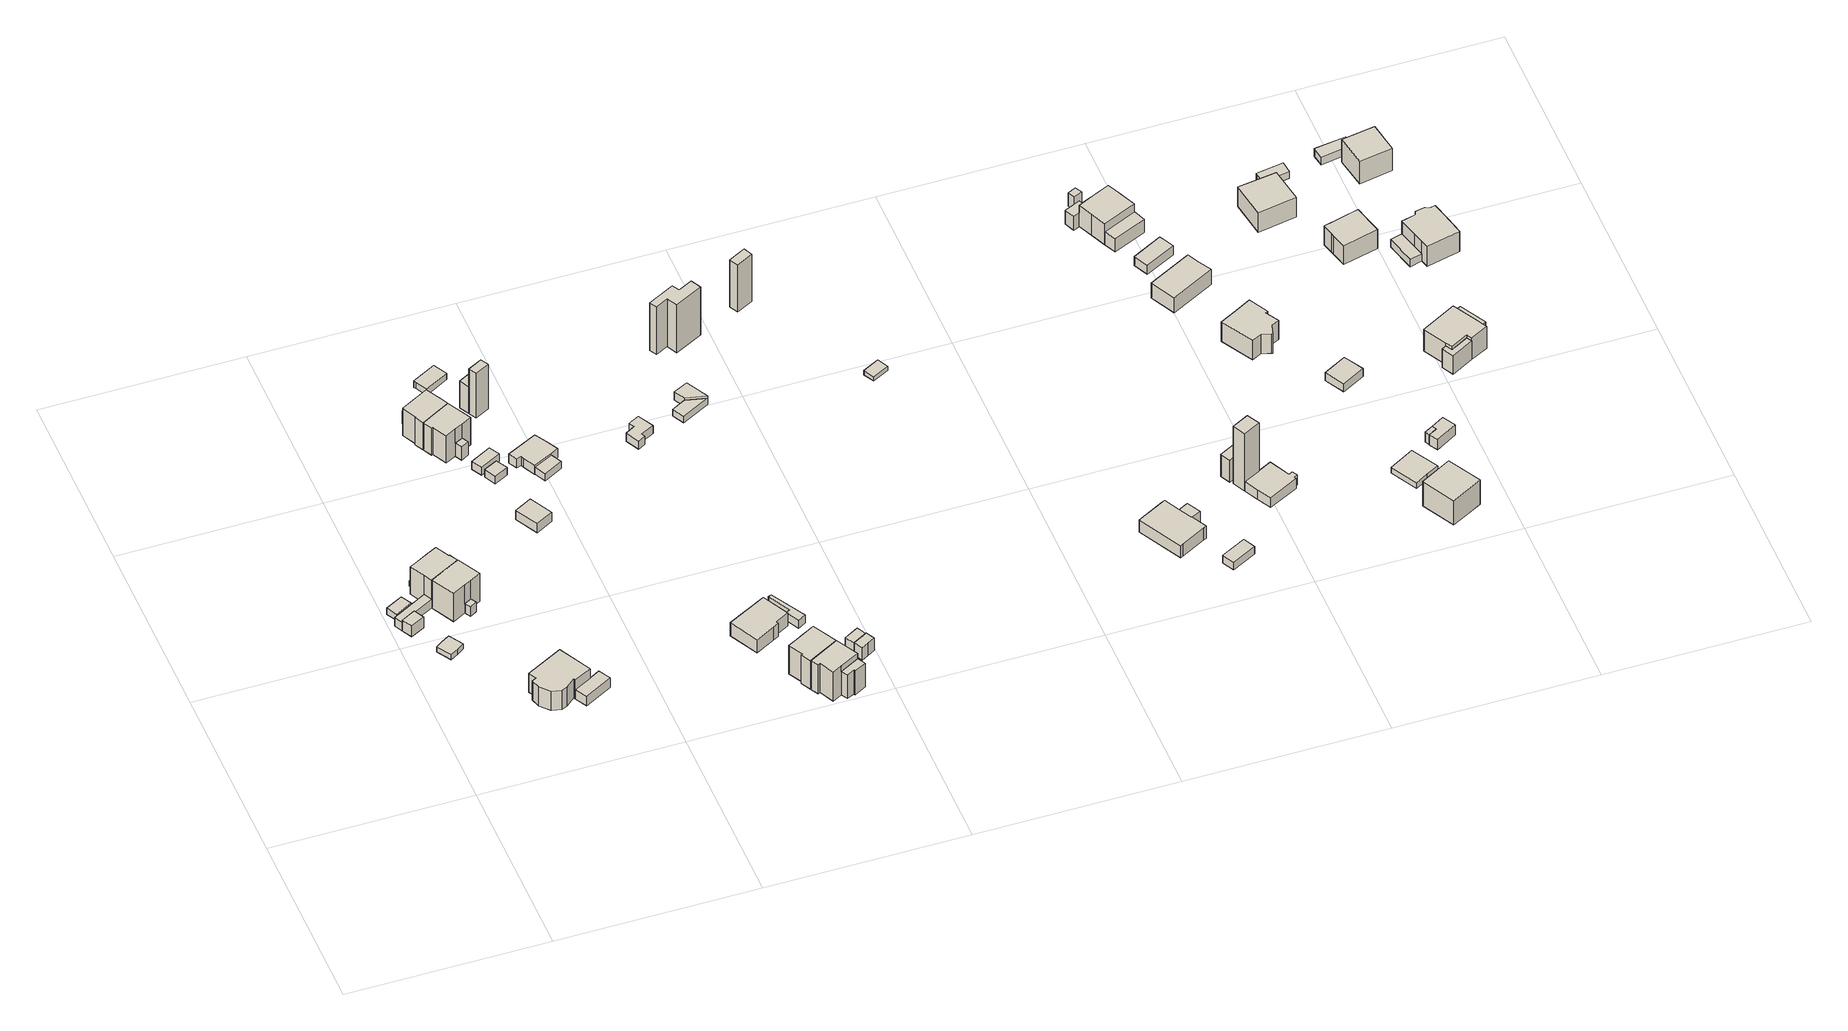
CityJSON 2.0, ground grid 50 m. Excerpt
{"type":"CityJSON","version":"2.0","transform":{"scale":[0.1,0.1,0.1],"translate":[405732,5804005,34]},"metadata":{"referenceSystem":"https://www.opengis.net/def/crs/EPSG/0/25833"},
"CityObjects":{
"building1":{"type":"Building","attributes":{"Gemeindeschluessel":"11000009","BezugspunktDach":"2200","function":"31001_2000","measuredHeight":4.12,"storeysAboveGround":1},"address":[{"country":"Germany","locality":"Berlin","thoroughfareNumber":"28 (1)","thoroughfareName":"Grünauer Weg"}],"geometry":[{"type":"Solid","lod":"1","boundaries":[[[[0,1,2,3]],[[4,5,6,7]],[[4,7,3,2]],[[5,4,2,1]],[[6,5,1,0]],[[7,6,0,3]]]]}]},
"building2":{"type":"Building","attributes":{"Gemeindeschluessel":"11000009","BezugspunktDach":"2200","function":"31001_2000","measuredHeight":1.86,"storeysAboveGround":1},"address":[{"country":"Germany","locality":"Berlin","thoroughfareNumber":"27 (2)","thoroughfareName":"Grünauer Weg"}],"geometry":[{"type":"Solid","lod":"1","boundaries":[[[[8,9,10,11]],[[12,13,14,15]],[[12,15,11,10]],[[13,12,10,9]],[[14,13,9,8]],[[15,14,8,11]]]]}]},
"building3":{"type":"Building","attributes":{"Gemeindeschluessel":"11000009","BezugspunktDach":"2200","function":"31001_2000","measuredHeight":2.67,"storeysAboveGround":1},"address":[{"country":"Germany","locality":"Berlin","thoroughfareNumber":"27 (1)","thoroughfareName":"Grünauer Weg"}],"geometry":[{"type":"Solid","lod":"1","boundaries":[[[[16,17,18,19,20]],[[21,22,4,7,23]],[[21,23,20,19]],[[22,21,19,18]],[[4,22,18,17]],[[7,4,17,16]],[[23,7,16,20]]]]}]},
"building4":{"type":"Building","attributes":{"Gemeindeschluessel":"11000009","BezugspunktDach":"2200","function":"31001_2000","measuredHeight":2.51,"storeysAboveGround":1},"address":[{"country":"Germany","locality":"Berlin","thoroughfareNumber":"28 (2)","thoroughfareName":"Grünauer Weg"}],"geometry":[{"type":"Solid","lod":"1","boundaries":[[[[24,25,26,27,28,29]],[[30,31,32,33,34,35]],[[30,35,29,28]],[[31,30,28,27]],[[32,31,27,26]],[[33,32,26,25]],[[34,33,25,24]],[[35,34,24,29]]]]}]},
"building5":{"type":"Building","attributes":{"Gemeindeschluessel":"11000009","function":"31001_1010"},"address":[{"country":"Germany","locality":"Berlin","thoroughfareNumber":"27","thoroughfareName":"Grünauer Weg"}],"children":["building5-1","building5-2"]},
"building5-1":{"type":"BuildingPart","attributes":{"BezugspunktDach":"2200","measuredHeight":10.1,"storeysAboveGround":2},"parents":["building5"],"geometry":[{"type":"MultiSurface","lod":"1","boundaries":[[[36,37,38,39,40,41,42,43,44,45]],[[46,47,48,49,50,51,52,53,54,55]],[[46,55,45,44]],[[56,57,58,46,47,46,44,43]],[[48,47,43,42]],[[49,48,42,41]],[[50,49,41,40]],[[51,50,40,39]],[[52,51,39,38]],[[53,52,38,37]],[[54,53,37,36]],[[55,54,36,45]],[[47,46,58,57,56]]]}]},
"building5-2":{"type":"BuildingPart","attributes":{"BezugspunktDach":"2200","measuredHeight":1.58,"storeysAboveGround":2},"parents":["building5"],"geometry":[{"type":"Solid","lod":"1","boundaries":[[[[58,57,59,60,61]],[[62,63,47,46,64]],[[62,64,61,60]],[[63,62,60,59]],[[47,63,59,57]],[[64,46,58,61]],[[46,47,57,58]]]]}]},
"building6":{"type":"Building","attributes":{"Gemeindeschluessel":"11000009","function":"31001_1010"},"address":[{"country":"Germany","locality":"Berlin","thoroughfareNumber":"28","thoroughfareName":"Grünauer Weg"}],"children":["building6-1","building6-2"]},
"building6-1":{"type":"BuildingPart","attributes":{"BezugspunktDach":"2200","measuredHeight":10.13,"storeysAboveGround":2},"parents":["building6"],"geometry":[{"type":"MultiSurface","lod":"1","boundaries":[[[65,66,67,68,69,70,71]],[[72,73,74,75,76,77,22]],[[72,22,71,70]],[[73,72,70,69]],[[74,73,69,68]],[[75,74,68,67]],[[78,79,80,75,67,66]],[[77,76,66,65]],[[22,77,65,71]],[[76,75,80,79,78]]]}]},
"building6-2":{"type":"BuildingPart","attributes":{"BezugspunktDach":"2200","measuredHeight":3,"storeysAboveGround":2},"parents":["building6"],"geometry":[{"type":"MultiSurface","lod":"1","boundaries":[[[81,82,80,79]],[[75,83,84,76]],[[75,76,79,76,75,80]],[[83,75,80,82]],[[84,83,82,81]],[[76,84,81,79]]]}]},
"building7":{"type":"Building","attributes":{"Gemeindeschluessel":"11000009","BezugspunktDach":"2200","function":"31001_1010","measuredHeight":5.9,"storeysAboveGround":1},"address":[{"country":"Germany","locality":"Berlin","thoroughfareNumber":"28A","thoroughfareName":"Grünauer Weg"}],"geometry":[{"type":"Solid","lod":"1","boundaries":[[[[85,86,87,88,89,90,91,92,93,94,95]],[[96,97,98,99,100,101,102,103,104,105,106]],[[96,106,95,94]],[[97,96,94,93]],[[98,97,93,92]],[[99,98,92,91]],[[100,99,91,90]],[[101,100,90,89]],[[102,101,89,88]],[[103,102,88,87]],[[104,103,87,86]],[[105,104,86,85]],[[106,105,85,95]]]]}]},
"building8":{"type":"Building","attributes":{"Gemeindeschluessel":"11000009","BezugspunktDach":"2200","function":"31001_2463","measuredHeight":3.72,"storeysAboveGround":1},"address":[{"country":"Germany","locality":"Berlin","thoroughfareNumber":"28A (1)","thoroughfareName":"Grünauer Weg"}],"geometry":[{"type":"Solid","lod":"1","boundaries":[[[[107,108,109,110,111]],[[99,112,113,114,100]],[[99,100,111,110]],[[112,99,110,109]],[[113,112,109,108]],[[114,113,108,107]],[[100,114,107,111]]]]}]},
"building9":{"type":"Building","attributes":{"Gemeindeschluessel":"11000009","function":"31001_1010"},"address":[{"country":"Germany","locality":"Berlin","thoroughfareNumber":"13","thoroughfareName":"Grünauer Weg"}],"children":["building9-1","building9-2"]},
"building9-1":{"type":"BuildingPart","attributes":{"BezugspunktDach":"2200","measuredHeight":10.14,"storeysAboveGround":2},"parents":["building9"],"geometry":[{"type":"MultiSurface","lod":"1","boundaries":[[[115,116,117,118,119,120,121,122,123]],[[124,125,126,127,128,129,130,131,132]],[[124,132,123,122]],[[125,124,122,121]],[[126,125,121,120]],[[127,126,120,119]],[[133,134,119,118]],[[128,127,128,135]],[[129,128,118,117]],[[130,129,117,116]],[[131,130,116,115]],[[132,131,115,123]],[[135,128,127,134,133]]]}]},
"building9-2":{"type":"BuildingPart","attributes":{"BezugspunktDach":"2200","measuredHeight":4.07,"storeysAboveGround":2},"parents":["building9"],"geometry":[{"type":"Solid","lod":"1","boundaries":[[[[136,137,134,133]],[[127,138,139,128]],[[138,127,134,137]],[[139,138,137,136]],[[128,139,136,133]],[[127,128,133,134]]]]}]},
"building10":{"type":"Building","attributes":{"Gemeindeschluessel":"11000009","function":"31001_1010"},"address":[{"country":"Germany","locality":"Berlin","thoroughfareNumber":"14","thoroughfareName":"Grünauer Weg"}],"children":["building10-1","building10-2"]},
"building10-1":{"type":"BuildingPart","attributes":{"BezugspunktDach":"2200","measuredHeight":9.84,"storeysAboveGround":2},"parents":["building10"],"geometry":[{"type":"MultiSurface","lod":"1","boundaries":[[[140,141,123,122,121,142,143,144,145]],[[146,147,148,125,124,132,149,150,151]],[[146,151,145,144]],[[147,146,152,153,154,155,156,144,143]],[[148,147,153,157,158,154,143,142]],[[125,148,142,121]],[[124,125,121,122]],[[132,124,122,123]],[[149,132,123,141]],[[150,149,141,140]],[[151,150,140,145]],[[156,155,154,153,152]],[[154,158,157,153]]]}]},
"building10-2":{"type":"BuildingPart","attributes":{"BezugspunktDach":"2200","measuredHeight":4.03,"storeysAboveGround":2},"parents":["building10"],"geometry":[{"type":"MultiSurface","lod":"1","boundaries":[[[155,154,158,159,160,161,162]],[[163,164,165,157,153,152,166]],[[163,166,162,161]],[[164,163,161,160]],[[165,164,160,159]],[[157,165,159,158]],[[166,152,155,162]],[[153,157,158,154]],[[153,167,154,155,152]]]}]},
"building11":{"type":"Building","attributes":{"Gemeindeschluessel":"11000009","BezugspunktDach":"2200","function":"31001_1312","measuredHeight":3.48,"storeysAboveGround":1},"address":[{"country":"Germany","locality":"Berlin","thoroughfareNumber":"12","thoroughfareName":"Grünauer Weg"}],"geometry":[{"type":"Solid","lod":"1","boundaries":[[[[168,169,170,171,172]],[[173,174,175,176,177]],[[173,177,172,171]],[[174,173,171,170]],[[175,174,170,169]],[[176,175,169,168]],[[177,176,168,172]]]]}]},
"building12":{"type":"Building","attributes":{"Gemeindeschluessel":"11000009","BezugspunktDach":"2200","function":"31001_2000","measuredHeight":2.4,"storeysAboveGround":1},"address":[{"country":"Germany","locality":"Berlin","thoroughfareNumber":"901 (1)","thoroughfareName":"Grünauer Weg"}],"geometry":[{"type":"Solid","lod":"1","boundaries":[[[[178,179,180,181]],[[182,183,184,185]],[[182,185,181,180]],[[183,182,180,179]],[[184,183,179,178]],[[185,184,178,181]]]]}]},
"building13":{"type":"Building","attributes":{"Gemeindeschluessel":"11000009","BezugspunktDach":"2200","function":"31001_2000","measuredHeight":2.4,"storeysAboveGround":1},"address":[{"country":"Germany","locality":"Berlin","thoroughfareNumber":"13 (1)","thoroughfareName":"Grünauer Weg"}],"geometry":[{"type":"Solid","lod":"1","boundaries":[[[[186,187,188,189]],[[190,191,192,193]],[[190,193,189,188]],[[191,190,188,187]],[[192,191,187,186]],[[193,192,186,189]]]]}]},
"building14":{"type":"Building","attributes":{"Gemeindeschluessel":"11000009","BezugspunktDach":"2200","function":"31001_2463","measuredHeight":2.04,"storeysAboveGround":1},"address":[{"country":"Germany","locality":"Berlin","thoroughfareNumber":"14 (2)","thoroughfareName":"Grünauer Weg"}],"geometry":[{"type":"Solid","lod":"1","boundaries":[[[[194,195,196,197,198]],[[199,200,201,202,203]],[[199,203,198,197]],[[200,199,197,196]],[[201,200,196,195]],[[202,201,195,194]],[[203,202,194,198]]]]}]},
"building15":{"type":"Building","attributes":{"Gemeindeschluessel":"11000009","BezugspunktDach":"2200","function":"31001_2723","measuredHeight":8.3,"storeysAboveGround":1},"address":[{"country":"Germany","locality":"Berlin","thoroughfareNumber":"14 (1)","thoroughfareName":"Grünauer Weg"}],"geometry":[{"type":"Solid","lod":"1","boundaries":[[[[204,205,206,207]],[[208,209,210,211]],[[208,211,207,206]],[[209,208,206,205]],[[210,209,205,204]],[[211,210,204,207]]]]}]},
"building16":{"type":"Building","attributes":{"Gemeindeschluessel":"11000009","BezugspunktDach":"2200","function":"31001_2723","measuredHeight":13.93,"storeysAboveGround":1},"address":[{"country":"Germany","locality":"Berlin","thoroughfareNumber":"13 (2)","thoroughfareName":"Grünauer Weg"}],"geometry":[{"type":"Solid","lod":"1","boundaries":[[[[212,213,214,215]],[[209,216,217,210]],[[209,210,215,214]],[[216,209,214,213]],[[217,216,213,212]],[[210,217,212,215]]]]}]},
"building17":{"type":"Building","attributes":{"Gemeindeschluessel":"11000009","BezugspunktDach":"2200","function":"31001_1312","measuredHeight":3.11,"storeysAboveGround":1},"address":[{"country":"Germany","locality":"Berlin","thoroughfareNumber":"901","thoroughfareName":"Grünauer Weg"}],"geometry":[{"type":"Solid","lod":"1","boundaries":[[[[218,219,220,221,222,223,224,225,226]],[[227,228,229,230,231,232,233,234,235]],[[227,235,226,225]],[[228,227,225,224]],[[229,228,224,223]],[[230,229,223,222]],[[231,230,222,221]],[[232,231,221,220]],[[233,232,220,219]],[[234,233,219,218]],[[235,234,218,226]]]]}]},
"building18":{"type":"Building","attributes":{"Gemeindeschluessel":"11000009","BezugspunktDach":"2200","function":"51009_1610","measuredHeight":2.23,"storeysAboveGround":0},"address":[{"country":"Germany","locality":"Berlin"}],"geometry":[{"type":"Solid","lod":"1","boundaries":[[[[236,237,238,239]],[[240,241,242,243]],[[240,243,239,238]],[[241,240,238,237]],[[242,241,237,236]],[[243,242,236,239]]]]}]},
"building19":{"type":"Building","attributes":{"Gemeindeschluessel":"11000009","BezugspunktDach":"2200","function":"31001_1010","measuredHeight":4.78,"storeysAboveGround":1},"address":[{"country":"Germany","locality":"Berlin","thoroughfareNumber":"9","thoroughfareName":"Grünauer Weg"}],"geometry":[{"type":"Solid","lod":"1","boundaries":[[[[244,245,246,247,248,249,250]],[[251,252,253,254,255,256,257]],[[251,257,250,249]],[[252,251,249,248]],[[253,252,248,247]],[[254,253,247,246]],[[255,254,246,245]],[[256,255,245,244]],[[257,256,244,250]]]]}]},
"building20":{"type":"Building","attributes":{"Gemeindeschluessel":"11000009","function":"31001_1010"},"address":[{"country":"Germany","locality":"Berlin","thoroughfareNumber":"8","thoroughfareName":"Grünauer Weg"}],"children":["building20-1","building20-2"]},
"building20-1":{"type":"BuildingPart","attributes":{"BezugspunktDach":"2200","measuredHeight":10.54,"storeysAboveGround":2},"parents":["building20"],"geometry":[{"type":"MultiSurface","lod":"1","boundaries":[[[258,259,260,261,262,263,264,265,266]],[[267,268,269,270,271,272,273,274,275]],[[267,275,266,265]],[[276,277,265,264]],[[268,267,278,279,280]],[[269,268,264,263]],[[270,269,263,262]],[[271,270,262,261]],[[272,271,261,260]],[[273,272,260,259]],[[274,273,259,258]],[[275,274,258,266]],[[280,279,278,277,276]]]}]},
"building20-2":{"type":"BuildingPart","attributes":{"BezugspunktDach":"2200","measuredHeight":5.07,"storeysAboveGround":2},"parents":["building20"],"geometry":[{"type":"Solid","lod":"1","boundaries":[[[[277,276,281,282]],[[283,280,279,284]],[[283,284,282,281]],[[280,283,281,276]],[[284,279,277,282]],[[280,276,277,279]]]]}]},
"building21":{"type":"Building","attributes":{"Gemeindeschluessel":"11000009","function":"31001_1010"},"address":[{"country":"Germany","locality":"Berlin","thoroughfareNumber":"7","thoroughfareName":"Grünauer Weg"}],"children":["building21-1","building21-2"]},
"building21-1":{"type":"BuildingPart","attributes":{"BezugspunktDach":"2200","measuredHeight":10.56,"storeysAboveGround":2},"parents":["building21"],"geometry":[{"type":"MultiSurface","lod":"1","boundaries":[[[285,286,287,288,289,290,291,292]],[[293,270,294,295,296,297,298,272]],[[293,272,292,291]],[[270,293,291,290]],[[294,270,290,289]],[[299,300,289,288]],[[295,294,295,301]],[[296,295,288,287]],[[297,296,287,286]],[[298,297,286,285]],[[272,298,285,292]],[[301,295,294,300,299]]]}]},
"building21-2":{"type":"BuildingPart","attributes":{"BezugspunktDach":"2200","measuredHeight":7.39,"storeysAboveGround":2},"parents":["building21"],"geometry":[{"type":"MultiSurface","lod":"1","boundaries":[[[302,303,304,305,300,299]],[[294,306,307,308,309,295]],[[306,294,300,305]],[[307,306,305,304]],[[308,307,304,303]],[[309,308,303,302]],[[295,309,302,299]],[[294,295,310,299,300]]]}]},
"building22":{"type":"Building","attributes":{"Gemeindeschluessel":"11000009","BezugspunktDach":"2200","function":"31001_2000","measuredHeight":2.54,"storeysAboveGround":1},"address":[{"country":"Germany","locality":"Berlin","thoroughfareNumber":"9 (1)","thoroughfareName":"Grünauer Weg"}],"geometry":[{"type":"Solid","lod":"1","boundaries":[[[[311,312,313,314,315,316]],[[317,318,319,320,321,322]],[[317,322,316,315]],[[318,317,315,314]],[[319,318,314,313]],[[320,319,313,312]],[[321,320,312,311]],[[322,321,311,316]]]]}]},
"building23":{"type":"Building","attributes":{"Gemeindeschluessel":"11000009","BezugspunktDach":"2200","function":"31001_2000","measuredHeight":4.98,"storeysAboveGround":1},"address":[{"country":"Germany","locality":"Berlin","thoroughfareNumber":"8 (1)","thoroughfareName":"Grünauer Weg"}],"geometry":[{"type":"Solid","lod":"1","boundaries":[[[[323,324,325,326]],[[327,328,329,330]],[[327,330,326,325]],[[328,327,325,324]],[[329,328,324,323]],[[330,329,323,326]]]]}]},
"building24":{"type":"Building","attributes":{"Gemeindeschluessel":"11000009","BezugspunktDach":"2200","function":"31001_2000","measuredHeight":4.67,"storeysAboveGround":1},"address":[{"country":"Germany","locality":"Berlin","thoroughfareNumber":"7 (1)","thoroughfareName":"Grünauer Weg"}],"geometry":[{"type":"Solid","lod":"1","boundaries":[[[[331,332,333,334,335]],[[336,337,338,339,340]],[[336,340,335,334]],[[337,336,334,333]],[[338,337,333,332]],[[339,338,332,331]],[[340,339,331,335]]]]}]},
"building25":{"type":"Building","attributes":{"Gemeindeschluessel":"11000009","BezugspunktDach":"2200","function":"31001_1312","measuredHeight":2.46,"storeysAboveGround":1},"address":[{"country":"Germany","locality":"Berlin","thoroughfareNumber":"103","thoroughfareName":"Grünauer Weg"}],"geometry":[{"type":"Solid","lod":"1","boundaries":[[[[341,342,343,344,345,346,347,348]],[[349,350,351,352,353,354,355,356]],[[349,356,348,347]],[[350,349,347,346]],[[351,350,346,345]],[[352,351,345,344]],[[353,352,344,343]],[[354,353,343,342]],[[355,354,342,341]],[[356,355,341,348]]]]}]},
"building26":{"type":"Building","attributes":{"Gemeindeschluessel":"11000009","function":"31001_1312"},"address":[{"country":"Germany","locality":"Berlin","thoroughfareNumber":"104","thoroughfareName":"Grünauer Weg"}],"children":["building26-1","building26-2"]},
"building26-1":{"type":"BuildingPart","attributes":{"BezugspunktDach":"2200","measuredHeight":2.6,"storeysAboveGround":1},"parents":["building26"],"geometry":[{"type":"MultiSurface","lod":"1","boundaries":[[[357,358,359,360]],[[361,362,363,364]],[[361,364,360,359]],[[362,361,359,358]],[[365,366,362,358,357]],[[364,363,357,360]],[[363,362,366,365]]]}]},
"building26-2":{"type":"BuildingPart","attributes":{"BezugspunktDach":"2200","measuredHeight":2.04,"storeysAboveGround":1},"parents":["building26"],"geometry":[{"type":"Solid","lod":"1","boundaries":[[[[367,366,365,368]],[[363,362,369,370]],[[363,370,368,365]],[[369,362,366,367]],[[370,369,367,368]],[[362,363,365,366]]]]}]},
"building27":{"type":"Building","attributes":{"Gemeindeschluessel":"11000009","BezugspunktDach":"2200","function":"31001_1312","measuredHeight":14.87,"storeysAboveGround":1},"address":[{"country":"Germany","locality":"Berlin","thoroughfareNumber":"105","thoroughfareName":"Grünauer Weg"}],"geometry":[{"type":"Solid","lod":"1","boundaries":[[[[371,372,373,374,375,376,377,378]],[[379,380,381,382,383,384,385,386]],[[379,386,378,377]],[[380,379,377,376]],[[381,380,376,375]],[[382,381,375,374]],[[383,382,374,373]],[[384,383,373,372]],[[385,384,372,371]],[[386,385,371,378]]]]}]},
"building28":{"type":"Building","attributes":{"Gemeindeschluessel":"11000009","BezugspunktDach":"2200","function":"31001_1312","measuredHeight":14.71,"storeysAboveGround":1},"address":[{"country":"Germany","locality":"Berlin","thoroughfareNumber":"106","thoroughfareName":"Grünauer Weg"}],"geometry":[{"type":"Solid","lod":"1","boundaries":[[[[387,388,389,390]],[[391,392,393,394]],[[391,394,390,389]],[[392,391,389,388]],[[393,392,388,387]],[[394,393,387,390]]]]}]},
"building29":{"type":"Building","attributes":{"Gemeindeschluessel":"11000009","BezugspunktDach":"2200","function":"31001_1312","measuredHeight":1.28,"storeysAboveGround":1},"address":[{"country":"Germany","locality":"Berlin","thoroughfareNumber":"110","thoroughfareName":"Grünauer Weg"}],"geometry":[{"type":"Solid","lod":"1","boundaries":[[[[395,396,397,398]],[[399,400,401,402]],[[399,402,398,397]],[[400,399,397,396]],[[401,400,396,395]],[[402,401,395,398]]]]}]},
"building30":{"type":"Building","attributes":{"Gemeindeschluessel":"11000009","function":"31001_1010"},"address":[{"country":"Germany","locality":"Berlin","thoroughfareNumber":"2","thoroughfareName":"Krähenhorst"}],"children":["building30-1","building30-2"]},
"building30-1":{"type":"BuildingPart","attributes":{"BezugspunktDach":"2200","measuredHeight":4.07,"storeysAboveGround":1},"parents":["building30"],"geometry":[{"type":"MultiSurface","lod":"1","boundaries":[[[403,404,405,406,407,408,409,410,411,412,413]],[[414,415,416,417,418,419,420,421,422,423,424]],[[414,424,413,412]],[[415,414,412,411]],[[416,415,411,410]],[[417,416,410,409]],[[418,425,426,409,408]],[[419,418,408,407]],[[420,419,407,406]],[[421,420,406,405]],[[422,421,405,404]],[[423,422,404,403]],[[424,423,403,413]],[[417,426,425,418]]]}]},
"building30-2":{"type":"BuildingPart","attributes":{"BezugspunktDach":"2200","measuredHeight":3.58,"storeysAboveGround":1},"parents":["building30"],"geometry":[{"type":"Solid","lod":"1","boundaries":[[[[425,427,428,429,426]],[[430,431,419,418,417]],[[430,417,426,429]],[[431,430,429,428]],[[419,431,428,427]],[[418,419,427,425]],[[417,418,425,426]]]]}]},
"building31":{"type":"Building","attributes":{"Gemeindeschluessel":"11000009","BezugspunktDach":"2200","function":"31001_2000","measuredHeight":2.43,"storeysAboveGround":1},"address":[{"country":"Germany","locality":"Berlin","thoroughfareNumber":"2 (1)","thoroughfareName":"Krähenhorst"}],"geometry":[{"type":"Solid","lod":"1","boundaries":[[[[432,433,434,435]],[[436,437,438,439]],[[436,439,435,434]],[[437,436,434,433]],[[438,437,433,432]],[[439,438,432,435]]]]}]},
"building32":{"type":"Building","attributes":{"Gemeindeschluessel":"11000009","BezugspunktDach":"2200","function":"31001_2000","measuredHeight":6.96,"storeysAboveGround":1},"address":[{"country":"Germany","locality":"Berlin","thoroughfareNumber":"1 (2)","thoroughfareName":"Krähenhorst"}],"geometry":[{"type":"Solid","lod":"1","boundaries":[[[[440,441,442,443]],[[444,445,446,447]],[[444,447,443,442]],[[445,444,442,441]],[[446,445,441,440]],[[447,446,440,443]]]]}]},
"building33":{"type":"Building","attributes":{"Gemeindeschluessel":"11000009","BezugspunktDach":"2200","function":"31001_2000","measuredHeight":17.83,"storeysAboveGround":1},"address":[{"country":"Germany","locality":"Berlin","thoroughfareNumber":"1 (1)","thoroughfareName":"Krähenhorst"}],"geometry":[{"type":"Solid","lod":"1","boundaries":[[[[448,449,450,451]],[[452,453,454,455]],[[452,455,451,450]],[[453,452,450,449]],[[454,453,449,448]],[[455,454,448,451]]]]}]},
"building34":{"type":"Building","attributes":{"Gemeindeschluessel":"11000009","BezugspunktDach":"2200","function":"31001_1010","measuredHeight":4.37,"storeysAboveGround":1},"address":[{"country":"Germany","locality":"Berlin","thoroughfareNumber":"1","thoroughfareName":"Krähenhorst"}],"geometry":[{"type":"Solid","lod":"1","boundaries":[[[[456,457,458,459,460,461,462,463,464,465,466]],[[453,467,468,469,470,471,472,473,474,475,454]],[[453,454,466,465]],[[467,453,465,464]],[[468,467,464,463]],[[469,468,463,462]],[[470,469,462,461]],[[471,470,461,460]],[[472,471,460,459]],[[473,472,459,458]],[[474,473,458,457]],[[475,474,457,456]],[[454,475,456,466]]]]}]},
"building35":{"type":"Building","attributes":{"Gemeindeschluessel":"11000009","BezugspunktDach":"2200","function":"31001_1010","measuredHeight":4.12,"storeysAboveGround":1},"address":[{"country":"Germany","locality":"Berlin","thoroughfareNumber":"8 (1)","thoroughfareName":"Elstergrund"}],"geometry":[{"type":"Solid","lod":"1","boundaries":[[[[476,477,478,479]],[[480,481,482,483]],[[480,483,479,478]],[[481,480,478,477]],[[482,481,477,476]],[[483,482,476,479]]]]}]},
"building36":{"type":"Building","attributes":{"Gemeindeschluessel":"11000009","function":"31001_1010"},"address":[{"country":"Germany","locality":"Berlin","thoroughfareNumber":"80","thoroughfareName":"Elstergrund"}],"children":["building36-1","building36-2"]},
"building36-1":{"type":"BuildingPart","attributes":{"BezugspunktDach":"2200","measuredHeight":9.47,"storeysAboveGround":2},"parents":["building36"],"geometry":[{"type":"MultiSurface","lod":"1","boundaries":[[[484,485,486,487,488,489,490]],[[491,492,493,494,495,496,497]],[[498,499,490,489]],[[492,491,489,488]],[[493,492,488,487]],[[494,493,487,486]],[[495,494,486,485]],[[496,495,485,484]],[[497,496,484,490]],[[491,497,500,499,498]]]}]},
"building36-2":{"type":"BuildingPart","attributes":{"BezugspunktDach":"2200","measuredHeight":4.3,"storeysAboveGround":2},"parents":["building36"],"geometry":[{"type":"MultiSurface","lod":"1","boundaries":[[[501,499,498,502,503,504,505,506]],[[507,508,509,510,511,512,513,514]],[[507,514,506,505]],[[508,507,505,504]],[[509,508,504,503]],[[510,509,503,502]],[[511,510,502,498]],[[512,511,491,497]],[[513,512,499,501]],[[514,513,501,506]],[[497,491,498,499]]]}]},
"building37":{"type":"Building","attributes":{"Gemeindeschluessel":"11000009","BezugspunktDach":"2200","function":"31001_2000","measuredHeight":5.32,"storeysAboveGround":1},"address":[{"country":"Germany","locality":"Berlin","thoroughfareNumber":"80 (1)","thoroughfareName":"Elstergrund"}],"geometry":[{"type":"Solid","lod":"1","boundaries":[[[[515,516,517,518]],[[494,519,520,495]],[[494,495,518,517]],[[519,494,517,516]],[[520,519,516,515]],[[495,520,515,518]]]]}]},
"building38":{"type":"Building","attributes":{"Gemeindeschluessel":"11000009","BezugspunktDach":"2200","function":"31001_1010","measuredHeight":5.79,"storeysAboveGround":1},"address":[{"country":"Germany","locality":"Berlin","thoroughfareNumber":"10","thoroughfareName":"Elstergrund"}],"geometry":[{"type":"Solid","lod":"1","boundaries":[[[[521,522,523,524,525]],[[526,527,528,529,530]],[[526,530,525,524]],[[527,526,524,523]],[[528,527,523,522]],[[529,528,522,521]],[[530,529,521,525]]]]}]},
"building39":{"type":"Building","attributes":{"Gemeindeschluessel":"11000009","BezugspunktDach":"2200","function":"31001_2000","measuredHeight":3.02,"storeysAboveGround":1},"address":[{"country":"Germany","locality":"Berlin","thoroughfareNumber":"10 (1)","thoroughfareName":"Elstergrund"}],"geometry":[{"type":"Solid","lod":"1","boundaries":[[[[531,532,533,534,535]],[[536,537,538,539,540]],[[536,540,535,534]],[[537,536,534,533]],[[538,537,533,532]],[[539,538,532,531]],[[540,539,531,535]]]]}]},
"building40":{"type":"Building","attributes":{"Gemeindeschluessel":"11000009","BezugspunktDach":"2200","function":"31001_1010","measuredHeight":8.33,"storeysAboveGround":1},"address":[{"country":"Germany","locality":"Berlin","thoroughfareNumber":"12","thoroughfareName":"Elstergrund"}],"geometry":[{"type":"Solid","lod":"1","boundaries":[[[[541,542,543,544,545,546,547,548,549,550,551]],[[552,553,554,555,556,557,558,559,560,561,562]],[[552,562,551,550]],[[553,552,550,549]],[[554,553,549,548]],[[555,554,548,547]],[[556,555,547,546]],[[557,556,546,545]],[[558,557,545,544]],[[559,558,544,543]],[[560,559,543,542]],[[561,560,542,541]],[[562,561,541,551]]]]}]},
"building41":{"type":"Building","attributes":{"Gemeindeschluessel":"11000009","BezugspunktDach":"2200","function":"31001_1010","measuredHeight":3.48,"storeysAboveGround":1},"address":[{"country":"Germany","locality":"Berlin","thoroughfareNumber":"148 (1)","thoroughfareName":"Waldstraße"}],"geometry":[{"type":"Solid","lod":"1","boundaries":[[[[563,564,565,566,567]],[[568,569,570,571,572]],[[568,572,567,566]],[[569,568,566,565]],[[570,569,565,564]],[[571,570,564,563]],[[572,571,563,567]]]]}]},
"building42":{"type":"Building","attributes":{"Gemeindeschluessel":"11000009","BezugspunktDach":"2200","function":"31001_1010","measuredHeight":8.51,"storeysAboveGround":1},"address":[{"country":"Germany","locality":"Berlin","thoroughfareNumber":"148","thoroughfareName":"Waldstraße"}],"geometry":[{"type":"Solid","lod":"1","boundaries":[[[[573,574,575,576]],[[577,578,579,580]],[[577,580,576,575]],[[578,577,575,574]],[[579,578,574,573]],[[580,579,573,576]]]]}]},
"building43":{"type":"Building","attributes":{"Gemeindeschluessel":"11000009","BezugspunktDach":"2200","function":"31001_1010","measuredHeight":2.49,"storeysAboveGround":1},"address":[{"country":"Germany","locality":"Berlin","thoroughfareNumber":"1 (3)","thoroughfareName":"Krähenhorst"}],"geometry":[{"type":"Solid","lod":"1","boundaries":[[[[581,582,583,584]],[[585,586,587,588]],[[585,588,584,583]],[[586,585,583,582]],[[587,586,582,581]],[[588,587,581,584]]]]}]},
"building44":{"type":"Building","attributes":{"Gemeindeschluessel":"11000009","BezugspunktDach":"2200","function":"51009_1610","measuredHeight":3.02,"storeysAboveGround":0},"address":[{"country":"Germany","locality":"Berlin"}],"geometry":[{"type":"Solid","lod":"1","boundaries":[[[[589,590,591,592]],[[593,594,595,596]],[[593,596,592,591]],[[594,593,591,590]],[[595,594,590,589]],[[596,595,589,592]]]]}]},
"building45":{"type":"Building","attributes":{"Gemeindeschluessel":"11000009","BezugspunktDach":"2200","function":"31001_1010","measuredHeight":3.12,"storeysAboveGround":1},"address":[{"country":"Germany","locality":"Berlin","thoroughfareNumber":"146 (2)","thoroughfareName":"Waldstraße"}],"geometry":[{"type":"Solid","lod":"1","boundaries":[[[[597,598,599,591,590,589]],[[600,601,602,603,604,605]],[[600,605,589,590]],[[601,600,590,591]],[[602,601,591,599]],[[603,602,599,598]],[[604,603,598,597]],[[605,604,597,589]]]]}]},
"building46":{"type":"Building","attributes":{"Gemeindeschluessel":"11000009","BezugspunktDach":"2200","function":"31001_1010","measuredHeight":9.08,"storeysAboveGround":1},"address":[{"country":"Germany","locality":"Berlin","thoroughfareNumber":"15","thoroughfareName":"Elstergrund"}],"geometry":[{"type":"Solid","lod":"1","boundaries":[[[[606,607,608,609]],[[610,611,612,613]],[[610,613,609,608]],[[611,610,608,607]],[[612,611,607,606]],[[613,612,606,609]]]]}]},
"building47":{"type":"Building","attributes":{"Gemeindeschluessel":"11000009","BezugspunktDach":"2200","function":"51009_1610","measuredHeight":5.79,"storeysAboveGround":0},"address":[{"country":"Germany","locality":"Berlin"}],"geometry":[{"type":"Solid","lod":"1","boundaries":[[[[614,615,616,617,618,619]],[[620,621,622,623,624,625]],[[620,625,619,618]],[[621,620,618,617]],[[622,621,617,616]],[[623,622,616,615]],[[624,623,615,614]],[[625,624,614,619]]]]}]},
"building48":{"type":"Building","attributes":{"Gemeindeschluessel":"11000009","BezugspunktDach":"2200","function":"31001_1010","measuredHeight":7.99,"storeysAboveGround":2},"address":[{"country":"Germany","locality":"Berlin","thoroughfareNumber":"18","thoroughfareName":"Elstergrund"}],"geometry":[{"type":"Solid","lod":"1","boundaries":[[[[626,627,628,629,630,631,632,633,634]],[[635,636,637,638,623,622,621,620,639]],[[635,639,634,633]],[[636,635,633,632]],[[637,636,632,631]],[[638,637,631,630]],[[623,638,630,629]],[[622,623,629,628]],[[621,622,628,627]],[[620,621,627,626]],[[639,620,626,634]]]]}]},
"building49":{"type":"Building","attributes":{"Gemeindeschluessel":"11000009","BezugspunktDach":"2200","function":"31001_2463","measuredHeight":2.14,"storeysAboveGround":1},"address":[{"country":"Germany","locality":"Berlin","thoroughfareNumber":"15 (1)","thoroughfareName":"Elstergrund"}],"geometry":[{"type":"Solid","lod":"1","boundaries":[[[[640,641,642,643]],[[644,645,646,647]],[[644,647,643,642]],[[645,644,642,641]],[[646,645,641,640]],[[647,646,640,643]]]]}]},
"building50":{"type":"Building","attributes":{"Gemeindeschluessel":"11000009","BezugspunktDach":"2200","function":"31001_1010","measuredHeight":7.67,"storeysAboveGround":1},"address":[{"country":"Germany","locality":"Berlin","thoroughfareNumber":"17","thoroughfareName":"Elstergrund"}],"geometry":[{"type":"Solid","lod":"1","boundaries":[[[[648,649,650,651,652,653,654,655]],[[656,657,658,659,660,661,662,663]],[[656,663,655,654]],[[657,656,654,653]],[[658,657,653,652]],[[659,658,652,651]],[[660,659,651,650]],[[661,660,650,649]],[[662,661,649,648]],[[663,662,648,655]]]]}]},
"building51":{"type":"Building","attributes":{"Gemeindeschluessel":"11000009","BezugspunktDach":"2200","function":"51009_1610","measuredHeight":3.3,"storeysAboveGround":0},"address":[{"country":"Germany","locality":"Berlin"}],"geometry":[{"type":"Solid","lod":"1","boundaries":[[[[664,665,666,667,668]],[[669,670,636,635,671]],[[669,671,668,667]],[[670,669,667,666]],[[636,670,666,665]],[[635,636,665,664]],[[671,635,664,668]]]]}]},
"building52":{"type":"Building","attributes":{"Gemeindeschluessel":"11000009","BezugspunktDach":"2200","function":"31001_2463","measuredHeight":2.25,"storeysAboveGround":1},"address":[{"country":"Germany","locality":"Berlin","thoroughfareNumber":"19 (1)","thoroughfareName":"Elstergrund"}],"geometry":[{"type":"Solid","lod":"1","boundaries":[[[[672,673,674,675]],[[676,677,678,679]],[[676,679,675,674]],[[677,676,674,673]],[[678,677,673,672]],[[679,678,672,675]]]]}]},
"building53":{"type":"Building","attributes":{"Gemeindeschluessel":"11000009","BezugspunktDach":"2200","function":"31001_1010","measuredHeight":8.72,"storeysAboveGround":1},"address":[{"country":"Germany","locality":"Berlin","thoroughfareNumber":"19","thoroughfareName":"Elstergrund"}],"geometry":[{"type":"Solid","lod":"1","boundaries":[[[[680,681,682,683,684,685,686,687,688,689,690]],[[691,692,693,694,695,696,697,698,677,699,676]],[[691,676,690,689]],[[692,691,689,688]],[[693,692,688,687]],[[694,693,687,686]],[[695,694,686,685]],[[696,695,685,684]],[[697,696,684,683]],[[698,697,683,682]],[[677,698,682,681]],[[699,677,681,680]],[[676,699,680,690]]]]}]},
"building54":{"type":"Building","attributes":{"Gemeindeschluessel":"11000009","BezugspunktDach":"2200","function":"31001_2463","measuredHeight":2.42,"storeysAboveGround":1},"address":[{"country":"Germany","locality":"Berlin","thoroughfareNumber":"28 (1)","thoroughfareName":"Erlengrund"}],"geometry":[{"type":"Solid","lod":"1","boundaries":[[[[700,701,702,703]],[[704,705,706,707]],[[704,707,703,702]],[[705,704,702,701]],[[706,705,701,700]],[[707,706,700,703]]]]}]},
"building55":{"type":"Building","attributes":{"Gemeindeschluessel":"11000009","BezugspunktDach":"2200","function":"31001_1010","measuredHeight":8.28,"storeysAboveGround":1},"address":[{"country":"Germany","locality":"Berlin","thoroughfareNumber":"28","thoroughfareName":"Erlengrund"}],"geometry":[{"type":"Solid","lod":"1","boundaries":[[[[708,709,710,711]],[[712,713,714,715]],[[712,715,711,710]],[[713,712,710,709]],[[714,713,709,708]],[[715,714,708,711]]]]}]}
},
"vertices":[
[37,523,40],[72,541,40],[59,567,40],[23,548,40],[59,567,7],[72,541,7],[37,523,7],[23,548,7],
[23,584,26],[66,607,26],[52,633,26],[9,610,26],[52,633,7],[66,607,7],[23,584,7],[9,610,7],
[23,548,34],[59,567,34],[111,594,34],[100,615,34],[13,568,34],[100,615,7],[111,594,7],[13,568,7],
[96,426,20],[115,437,20],[133,449,20],[111,484,20],[92,473,20],[74,461,20],[92,473,4],[111,484,4],[133,449,4],[115,437,4],[96,426,4],[74,461,4],
[100,615,93],[111,594,93],[148,614,93],[188,635,93],[176,657,93],[174,656,93],[156,691,93],[132,679,93],[96,660,93],[80,652,93],[96,660,8],[132,679,8],[156,691,8],[174,656,8],[176,657,8],[188,635,8],[148,614,8],[111,594,8],[100,615,8],[80,652,8],[132,679,18],[132,679,24],[96,660,24],
[127,689,24],[124,696,24],[87,677,24],[124,696,8],[127,689,8],[87,677,8],
[142,536,95],[175,554,95],[192,563,95],[219,577,95],[188,635,95],[149,615,95],[111,594,95],[149,615,7],[188,635,7],[219,577,7],[192,563,7],[175,554,7],[142,536,7],[175,554,35],[175,554,37],[192,563,37],
[183,539,37],[200,549,37],[200,549,7],[183,539,7],
[229,221,61],[251,198,61],[275,193,61],[290,199,61],[312,218,61],[314,214,61],[358,237,61],[315,318,61],[224,270,61],[235,251,61],[223,244,61],[235,251,2],[224,270,2],[315,318,2],[358,237,2],[314,214,2],[312,218,2],[290,199,2],[275,193,2],[251,198,2],[229,221,2],[223,244,2],
[331,184,32],[401,222,32],[384,251,32],[358,237,32],[314,214,32],[384,251,2],[401,222,2],[331,184,2],
[278,1052,96],[281,1053,96],[300,1017,96],[326,1031,96],[346,1041,96],[371,1054,96],[339,1114,96],[304,1095,96],[266,1074,96],[304,1095,11],[339,1114,11],[371,1054,11],[346,1041,11],[326,1031,11],[300,1017,11],[281,1053,11],[278,1052,11],[266,1074,11],[326,1031,52],[346,1041,52],[326,1031,31],
[335,1014,52],[355,1024,52],[355,1024,11],[335,1014,11],
[257,1098,96],[254,1096,96],[330,1132,96],[308,1172,96],[262,1147,96],[238,1134,96],[262,1147,11],[308,1172,11],[330,1132,11],[254,1096,11],[257,1098,11],[238,1134,11],[262,1147,12],[308,1172,12],[308,1172,52],[262,1147,52],[262,1147,22],[330,1132,12],[330,1132,52],
[355,1145,52],[333,1187,52],[312,1202,52],[250,1169,52],[312,1202,12],[333,1187,12],[355,1145,12],[250,1169,12],[308,1172,38],
[416,740,36],[459,763,36],[428,820,36],[406,808,36],[385,797,36],[406,808,7],[428,820,7],[459,763,7],[416,740,7],[385,797,7],
[380,918,33],[415,936,33],[400,964,33],[366,947,33],[400,964,9],[415,936,9],[380,918,9],[366,947,9],
[361,954,34],[413,982,34],[399,1008,34],[347,980,34],[399,1008,10],[413,982,10],[361,954,10],[347,980,10],
[318,1264,32],[333,1236,32],[392,1268,32],[374,1302,32],[314,1270,32],[374,1302,12],[392,1268,12],[333,1236,12],[318,1264,12],[314,1270,12],
[402,1149,94],[437,1168,94],[424,1193,94],[389,1174,94],[424,1193,11],[437,1168,11],[402,1149,11],[389,1174,11],
[412,1130,150],[448,1149,150],[437,1168,150],[402,1149,150],[448,1149,11],[412,1130,11],
[443,948,39],[455,952,39],[458,945,39],[473,915,39],[521,939,39],[540,948,39],[524,978,39],[507,1007,39],[431,969,39],[507,1007,11],[524,978,11],[540,948,11],[521,939,11],[473,915,11],[458,945,11],[455,952,11],[443,948,11],[431,969,11],
[488,886,34],[535,911,34],[521,939,34],[473,915,34],[521,939,12],[535,911,12],[488,886,12],[473,915,12],
[746,210,47],[795,236,47],[809,243,47],[806,249,47],[840,267,47],[806,333,47],[709,282,47],[806,333,6],[840,267,6],[806,249,6],[809,243,6],[795,236,6],[746,210,6],[709,282,6],
[810,86,95],[805,84,95],[819,58,95],[859,80,95],[895,100,95],[862,161,95],[831,144,95],[813,134,95],[790,122,95],[813,134,6],[831,144,6],[862,161,6],[895,100,6],[859,80,6],[819,58,6],[805,84,6],[810,86,6],[790,122,6],[831,144,58],[813,134,58],[813,134,30],[813,134,8],[831,144,8],
[822,162,58],[804,152,58],[822,162,8],[804,152,8],
[830,39,96],[835,42,96],[853,5,96],[877,18,96],[925,44,96],[895,100,96],[860,81,96],[819,58,96],[860,81,6],[925,44,6],[877,18,6],[853,5,6],[835,42,6],[830,39,6],[877,18,80],[925,44,80],[877,18,59],
[886,2,80],[905,12,80],[907,8,80],[936,24,80],[936,24,6],[907,8,6],[905,12,6],[886,2,6],[877,18,29],
[854,292,29],[844,287,29],[861,254,29],[881,265,29],[832,352,29],[824,349,29],[832,352,4],[881,265,4],[861,254,4],[844,287,4],[854,292,4],[824,349,4],
[948,129,43],[984,148,43],[971,172,43],[935,152,43],[971,172,5],[984,148,5],[948,129,5],[935,152,5],
[959,107,45],[977,117,45],[995,127,45],[984,148,45],[948,129,45],[984,148,6],[995,127,6],[977,117,6],[959,107,6],[948,129,6],
[721,913,34],[739,923,34],[735,932,34],[768,949,34],[747,989,34],[720,975,34],[728,961,34],[703,947,34],[728,961,9],[720,975,9],[747,989,9],[768,949,9],[735,932,9],[739,923,9],[721,913,9],[703,947,9],
[865,1008,34],[916,996,34],[886,1053,34],[850,1035,34],[886,1053,8],[916,996,8],[865,1008,8],[850,1035,8],[865,1008,28],[916,996,28],
[845,959,28],[829,989,28],[845,959,8],[829,989,8],
[863,1186,157],[894,1202,157],[907,1176,157],[977,1212,157],[964,1238,157],[929,1220,157],[919,1238,157],[853,1204,157],[919,1238,8],[929,1220,8],[964,1238,8],[977,1212,8],[907,1176,8],[894,1202,8],[863,1186,8],[853,1204,8],
[1080,1252,156],[1122,1273,156],[1111,1295,156],[1069,1273,156],[1111,1295,9],[1122,1273,9],[1080,1252,9],[1069,1273,9],
[1291,939,21],[1332,960,21],[1318,988,21],[1277,966,21],[1318,988,8],[1332,960,8],[1291,939,8],[1277,966,8],
[1744,175,40],[1751,179,40],[1812,211,40],[1819,215,40],[1799,254,40],[1798,253,40],[1780,287,40],[1760,325,40],[1753,321,40],[1692,289,40],[1685,285,40],[1692,289,2],[1753,321,2],[1760,325,2],[1780,287,2],[1798,253,2],[1799,254,2],[1819,215,2],[1812,211,2],[1751,179,2],[1744,175,2],[1685,285,2],[1798,253,38],[1780,287,38],
[1799,254,38],[1823,266,38],[1805,300,38],[1805,300,2],[1823,266,2],
[1841,95,29],[1902,127,29],[1887,157,29],[1825,125,29],[1887,157,5],[1902,127,5],[1841,95,5],[1825,125,5],
[1928,360,77],[1972,384,77],[1960,408,77],[1916,385,77],[1960,408,8],[1972,384,8],[1928,360,8],[1916,385,8],
[1949,320,188],[1992,342,188],[1975,374,188],[1933,352,188],[1975,374,10],[1992,342,10],[1949,320,10],[1933,352,10],
[1967,285,40],[1986,250,40],[2061,289,40],[2058,295,40],[2067,299,40],[2060,313,40],[2050,308,40],[2042,324,40],[2024,359,40],[1992,342,40],[1949,320,40],[2024,359,10],[2042,324,10],[2050,308,10],[2060,313,10],[2067,299,10],[2058,295,10],[2061,289,10],[1986,250,10],[1967,285,10],
[1899,1298,53],[1921,1307,53],[1912,1325,53],[1891,1315,53],[1912,1325,12],[1921,1307,12],[1899,1298,12],[1891,1315,12],
[1909,1209,76],[1926,1171,76],[2010,1209,76],[1993,1247,76],[1976,1285,76],[1940,1269,76],[1892,1246,76],[1940,1269,11],[1976,1285,11],[1993,1247,11],[2010,1209,11],[1926,1171,11],[1909,1209,11],[1892,1246,11],[1940,1269,53],[1892,1246,53],[1892,1246,40],
[1877,1239,53],[1933,1284,53],[1910,1274,53],[1906,1283,53],[1880,1271,53],[1866,1265,53],[1880,1271,10],[1906,1283,10],[1910,1274,10],[1933,1284,10],[1940,1269,10],[1892,1246,10],[1877,1239,10],[1866,1265,10],
[1940,1141,52],[2023,1178,52],[2010,1209,52],[1926,1171,52],[2023,1178,11],[1940,1141,11],
[1998,914,56],[2107,971,56],[2090,1002,56],[2074,1033,56],[1966,976,56],[2074,1033,9],[2090,1002,9],[2107,971,9],[1998,914,9],[1966,976,9],
[1984,1051,37],[2060,1090,37],[2051,1108,37],[2041,1127,37],[1966,1087,37],[2041,1127,9],[2051,1108,9],[2060,1090,9],[1984,1051,9],[1966,1087,9],
[2110,710,71],[2135,722,71],[2158,715,71],[2160,714,71],[2167,741,71],[2187,751,71],[2168,783,71],[2174,787,71],[2148,835,71],[2103,810,71],[2065,790,71],[2103,810,11],[2148,835,11],[2174,787,11],[2168,783,11],[2187,751,11],[2167,741,11],[2160,714,11],[2158,715,11],[2135,722,11],[2110,710,11],[2065,790,11],
[2313,195,29],[2345,213,29],[2377,230,29],[2339,297,29],[2277,261,29],[2339,297,11],[2377,230,11],[2345,213,11],[2313,195,11],[2277,261,11],
[2351,55,88],[2429,98,88],[2384,180,88],[2307,137,88],[2384,180,12],[2429,98,12],[2351,55,12],[2307,137,12],
[2267,543,36],[2324,574,36],[2297,623,36],[2240,591,36],[2297,623,11],[2324,574,11],[2267,543,11],[2240,591,11],
[2387,316,44],[2409,328,44],[2403,339,44],[2382,327,44],[2403,339,13],[2409,328,13],[2387,316,13],[2382,327,13],
[2400,295,44],[2453,326,44],[2435,358,44],[2409,328,12],[2403,339,12],[2435,358,12],[2453,326,12],[2400,295,12],[2387,316,12],
[2265,1098,64],[2363,1116,64],[2348,1206,64],[2251,1192,64],[2348,1206,3],[2363,1116,3],[2265,1098,3],[2251,1192,3],
[2515,508,73],[2570,538,73],[2563,551,73],[2519,527,73],[2510,543,73],[2499,537,73],[2510,543,15],[2519,527,15],[2563,551,15],[2570,538,15],[2515,508,15],[2499,537,15],
[2510,543,83],[2519,527,83],[2563,551,83],[2570,538,83],[2614,561,83],[2607,574,83],[2597,593,83],[2566,649,83],[2479,601,83],[2566,649,15],[2597,593,15],[2607,574,15],[2614,561,15],[2479,601,15],
[2324,1226,25],[2390,1238,25],[2387,1268,25],[2319,1257,25],[2387,1268,3],[2390,1238,3],[2324,1226,3],[2319,1257,3],
[2397,980,64],[2399,971,64],[2409,933,64],[2498,956,64],[2488,994,64],[2486,1003,64],[2479,1032,64],[2390,1008,64],[2479,1032,5],[2486,1003,5],[2488,994,5],[2498,956,5],[2409,933,5],[2399,971,5],[2397,980,5],[2390,1008,5],
[2566,649,48],[2597,593,48],[2629,610,48],[2593,676,48],[2561,659,48],[2593,676,15],[2629,610,15],[2561,659,15],
[2546,875,28],[2577,884,28],[2557,959,28],[2527,951,28],[2557,959,5],[2577,884,5],[2546,875,5],[2527,951,5],
[2570,911,68],[2577,884,68],[2583,863,68],[2667,884,68],[2656,932,68],[2644,981,68],[2630,978,68],[2620,983,68],[2596,978,68],[2592,968,68],[2557,959,68],[2592,968,5],[2596,978,5],[2620,983,5],[2630,978,5],[2644,981,5],[2656,932,5],[2667,884,5],[2583,863,5],[2570,911,5],
[2471,1249,31],[2550,1263,31],[2545,1293,31],[2466,1281,31],[2545,1293,7],[2550,1263,7],[2471,1249,7],[2466,1281,7],
[2530,1161,79],[2613,1176,79],[2600,1255,79],[2516,1241,79],[2600,1255,9],[2613,1176,9],[2530,1161,9],[2516,1241,9]
]}
